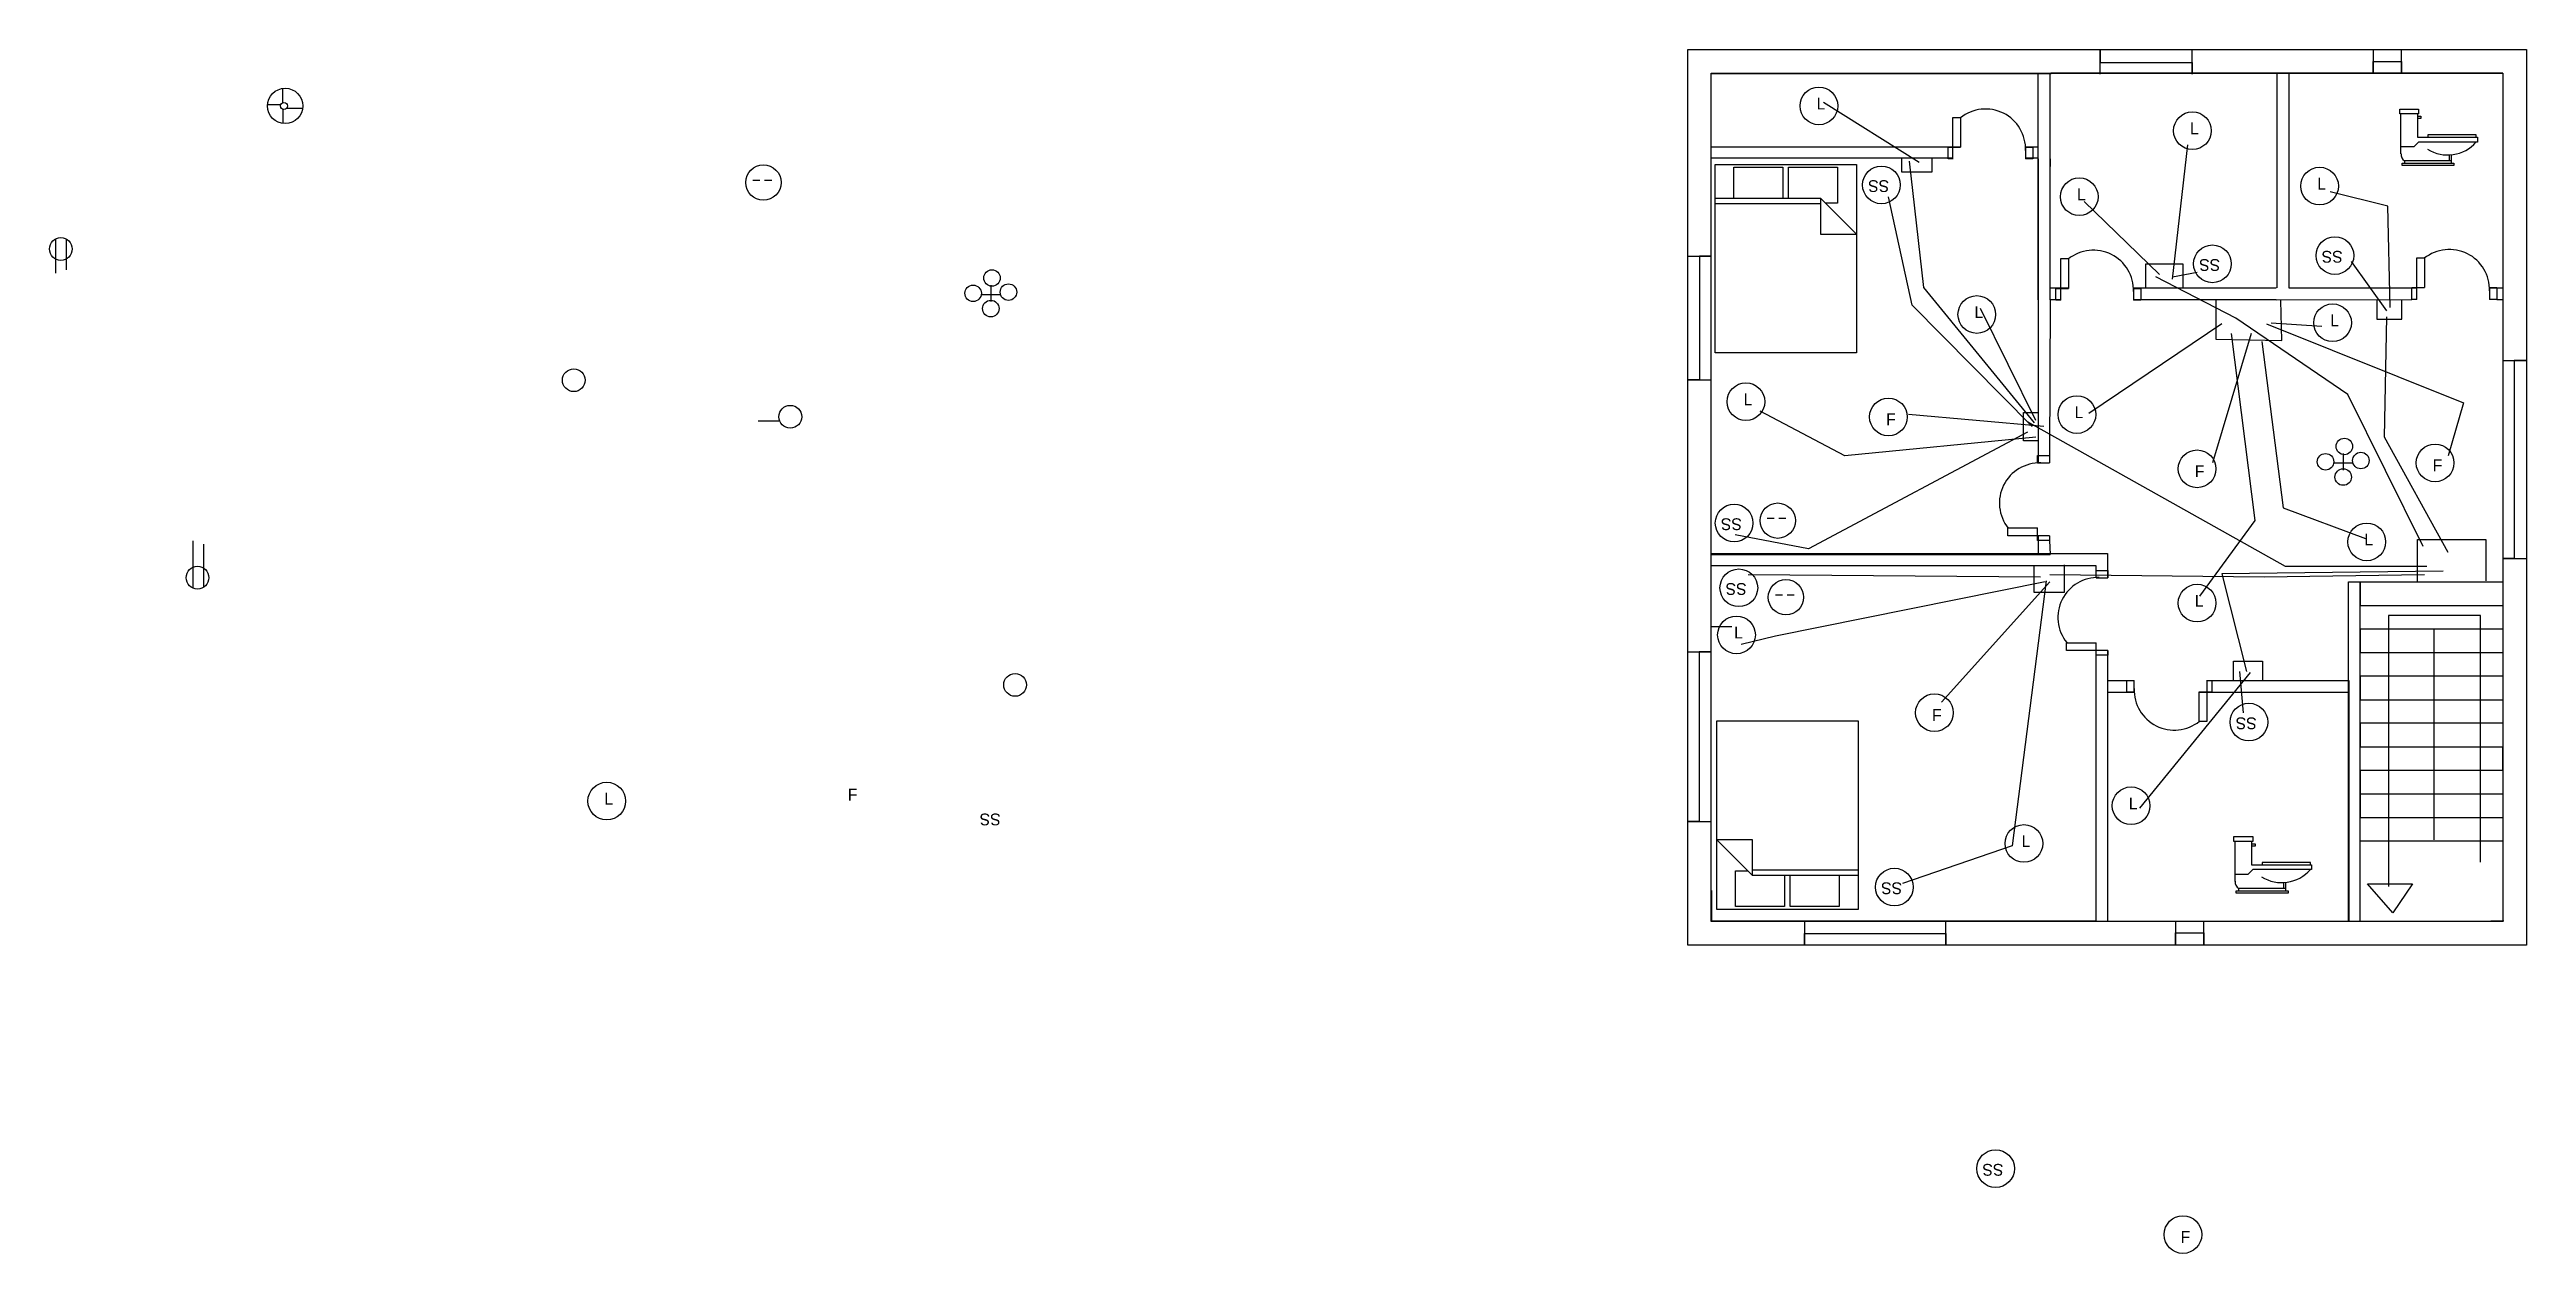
# Model space of a CAD drawing. Header units: inches. Extents: x 115 to 1166, y -65 to 446.
import ezdxf

# ---------------------------------------------------------------- set-up
doc = ezdxf.new("R2010")
doc.units = ezdxf.units.IN
doc.header["$MEASUREMENT"] = 0

# ---------------------------------------------------------------- blocks, each defined once
blk = doc.blocks.new('Toilet - side')
for p, q in [((0.5, 5), (0.5, 22)), ((7.5, 22), (7.5, 12)), ((7.5, 21), (9, 21)), ((9, 20), (7.5, 20)), ((7.5, 12), (33, 12)), ((9, 21), (9, 20)), ((32.5, 13), (12, 13)), ((12, 13), (12, 12)), ((32.5, 12), (32.5, 13)), ((33, 12), (33, 10)), ((6, 8), (0.5, 8)), ((22, 2), (2, 2)), ((2, 2), (2, 1)), ((8, 10), (6, 8)), ((33, 10), (8, 10)), ((21, 4.5), (21, 2)), ((22, 2), (22, 4.5)), ((22, 1), (22, 2))]:
    blk.add_line(p, q)
for points in [[(0, 22), (0, 24), (8, 24), (8, 22)], [(1, 0), (1, 1), (23, 1), (23, 0)]]:
    blk.add_lwpolyline(points, close=True)
for centre, radius, start, end in [((3.8, 4.8), 3.26, 175.6013, 237.5288), ((20.3, 20.7), 16.2, 238.1872, 318.7702)]:
    blk.add_arc(centre, radius, start, end)
blk = doc.blocks.new('Bed - Queen')
at = {"linetype": 'Continuous'}
for p, q in [((0, -80.00003), (0, 0)), ((0, 0), (59.99999, 0)), ((59.99999, 0), (59.99999, -80.00003)), ((7.99999, -1.2), (28.79998, -1.2)), ((7.99999, -14.4), (7.99999, -1.2)), ((28.79998, -1.2), (28.79998, -14.4)), ((31.19999, -1.2), (51.99999, -1.2)), ((31.19999, -14.4), (31.19999, -1.2)), ((51.99999, -1.2), (51.99999, -16.4)), ((0, -14.4), (44.8, -14.4)), ((44.8, -16.8), (0, -16.8)), ((59.99999, -29.6), (44.8, -14.4)), ((44.8, -14.4), (44.8, -29.6)), ((51.99999, -16.4), (46.79936, -16.4)), ((44.8, -29.6), (59.99999, -29.6)), ((59.99999, -80.00003), (0, -80.00003))]:
    blk.add_line(p, q, dxfattribs=at)

msp = doc.modelspace()

# ---------------------------------------------------------------- linework, layer by layer
for p, q in [((985.4, 435.5), (985.4, 445.5)), ((985.4, 445.5), (985.4, 440.5)), ((1024.4, 435.5), (1024.4, 445.5)), ((1101.2, 445.8), (1101.2, 435.8)), ((1113.2, 435.8), (1113.2, 445.8)), ((820.5, 435.8), (964.5, 435.8)), ((959.1, 339.7), (959.1, 435.7)), ((964.1, 339.7), (964.1, 435.7)), ((964.4, 436), (1060.4, 436)), ((985.4, 440.5), (988.4, 440.5)), ((988.4, 440.5), (1024.4, 440.5)), ((1024.4, 440.5), (1024.4, 435.5)), ((1156.3, 435.9), (1060.3, 435.9)), ((1156.3, 435.8), (1060.3, 435.8)), ((1060.3, 435.8), (1060.3, 344.8)), ((1060.4, 436), (1060.4, 344.8)), ((1065.4, 436), (1065.4, 344.8)), ((1101.2, 435.8), (1101.2, 440.8)), ((1101.2, 440.8), (1113.2, 440.8)), ((1113.2, 440.8), (1113.2, 435.8)), ((1156.3, 435.9), (1143.3, 435.9)), ((1156.4, 339.9), (1156.4, 435.9)), ((213, 422.5), (207.5, 422.5)), ((214, 423.5), (214, 429.5)), ((216, 421), (222.5, 421)), ((908.5, 398), (868, 423.5)), ((214, 420.5), (214, 414.5)), ((922.8, 399.4), (922.8, 417.1)), ((922.8, 417.1), (926.1, 417.1)), ((926.1, 417.1), (926.1, 404.5)), ((820.1, 404.6), (926.1, 404.6)), ((922.8, 399.8), (820.5, 399.8)), ((901, 400), (901, 394)), ((914, 394), (914, 399.5)), ((920.8, 404.5), (926.1, 404.5)), ((920.8, 399.5), (920.8, 404.5)), ((953.7, 404.6), (959.1, 404.6)), ((953.7, 404.5), (956.8, 404.5)), ((953.7, 404.5), (953.7, 399.5)), ((959.1, 399.8), (953.7, 399.8)), ((956.8, 404.5), (956.8, 399.5)), ((959.1, 399.6), (959.1, 270.5)), ((964.1, 399.6), (964.1, 396.3)), ((1016, 348.5), (1022.5, 405.5)), ((413.5, 390.5), (416.5, 390.5)), ((418.5, 390.5), (421.5, 390.5)), ((901, 394), (914, 394)), ((910.5, 345), (904.5, 398.5)), ((922.8, 399.5), (920.8, 399.5)), ((956.8, 399.5), (953.7, 399.5)), ((905.5, 337.5), (895.5, 383.5)), ((1010.5, 350.5), (978.5, 381.5)), ((1107.5, 379.5), (1083, 385.5)), ((1108.5, 336.5), (1107.5, 379.5)), ((117.5, 365.5), (117.5, 351)), ((122, 365.5), (122, 352.5)), ((810.3, 358.3), (820.3, 358.3)), ((820.3, 358.3), (815.3, 358.3)), ((815.3, 358.3), (815.3, 353.8)), ((1119.7, 339.9), (1119.7, 357.5)), ((1119.7, 357.5), (1123, 357.5)), ((1123, 357.5), (1123, 344.9)), ((815.3, 353.8), (815.3, 305.8)), ((968.6, 339.6), (968.6, 357.2)), ((968.6, 357.2), (971.9, 357.2)), ((971.9, 357.2), (971.9, 344.6)), ((1004.7, 344.7), (1004.7, 355)), ((1004.7, 355), (1020.4, 355)), ((1043, 332), (1009, 349.5)), ((1016, 349.5), (1026.5, 351.5)), ((1020.4, 355), (1020.4, 345.1)), ((1107, 335), (1092, 356)), ((510.5, 342), (518.5, 342)), ((514.5, 346), (514.5, 339)), ((956.5, 286), (905.5, 337.5)), ((957.5, 287.5), (910.5, 345)), ((964.1, 339.7), (963.8, 273.6)), ((971.9, 344.7), (964.1, 344.7)), ((968.6, 339.7), (964.1, 339.7)), ((966.6, 344.6), (971.9, 344.6)), ((966.6, 339.6), (966.6, 344.6)), ((968.6, 339.6), (966.6, 339.6)), ((1060.1, 344.7), (999.5, 344.7)), ((999.5, 344.6), (1002.6, 344.6)), ((999.5, 344.6), (999.5, 339.6)), ((1060.1, 339.7), (999.5, 339.7)), ((1002.6, 339.6), (999.5, 339.6)), ((1002.6, 344.6), (1002.6, 339.6)), ((1034.5, 339.5), (1034.5, 323)), ((1060.1, 339.7), (1117.7, 339.9)), ((1060.3, 344.8), (1060.4, 344.8)), ((1062.5, 322.5), (1062, 339.5)), ((1065.4, 344.8), (1119.7, 344.8)), ((1102.8, 339.9), (1102.8, 331.5)), ((1113.4, 331.5), (1113.4, 339.8)), ((1117.7, 344.9), (1123, 344.9)), ((1117.7, 339.9), (1117.7, 344.9)), ((1119.7, 339.9), (1117.7, 339.9)), ((1150.6, 344.9), (1153.7, 344.9)), ((1150.6, 344.9), (1150.6, 339.9)), ((1150.6, 344.8), (1156.3, 344.8)), ((1153.7, 339.9), (1150.6, 339.9)), ((1153.7, 344.9), (1153.7, 339.9)), ((1153.7, 339.9), (1156.4, 339.9)), ((958, 288.5), (934.5, 336)), ((1037, 329.5), (980.5, 291.5)), ((1090.5, 299.5), (1043, 332)), ((1056, 329.5), (1139.5, 296)), ((1058, 330), (1079.5, 328.5)), ((1102.8, 331.5), (1113.4, 331.5)), ((1106, 281.5), (1107, 332.5)), ((1049.5, 325.5), (1033, 270.5)), ((1034.5, 323), (1062.5, 322.5)), ((1041, 325.5), (1051, 246)), ((1054, 322), (1063, 251.5)), ((815.3, 305.8), (810.3, 305.8)), ((810.3, 305.8), (820.3, 305.8)), ((1156.1, 314), (1166.1, 314)), ((1166.1, 314), (1161.1, 314)), ((1161.1, 314), (1161.1, 230)), ((1122.5, 235), (1090.5, 299.5)), ((1139.5, 296), (1133, 273.5)), ((424.5, 288.2), (415.8, 288.2)), ((877, 273.5), (841, 292.5)), ((961.5, 286), (904, 291)), ((952.8, 279.9), (952.8, 291.9)), ((952.8, 291.9), (959.2, 291.9)), ((1064, 226.5), (954.5, 288)), ((954.5, 283.5), (861.5, 234)), ((958, 281.5), (877, 273.5)), ((959.2, 279.9), (952.8, 279.9)), ((958.8, 270.5), (958.8, 273.6)), ((958.8, 273.6), (963.8, 273.6)), ((963.8, 273.6), (963.8, 270.5)), ((1088.5, 274.5), (1088.5, 267.5)), ((1133, 232.5), (1106, 281.5)), ((958.8, 270.5), (963.8, 270.5)), ((1084.5, 270.5), (1092.5, 270.5)), ((844, 247), (847, 247)), ((849, 247), (852, 247)), ((946.2, 239.6), (946.2, 242.9)), ((946.2, 242.9), (958.8, 242.9)), ((958.8, 237.6), (958.8, 242.9)), ((1051, 246), (1027.5, 214)), ((1063, 251.5), (1098, 238.5)), ((176, 217.5), (176, 237.5)), ((180.5, 218), (180.5, 236)), ((820.1, 231.6), (964.1, 231.6)), ((820.5, 232), (988.5, 232)), ((861.5, 234), (830.5, 240)), ((963.8, 239.6), (946.2, 239.6)), ((963.8, 237.6), (958.8, 237.6)), ((959.1, 239.6), (959.1, 231.6)), ((963.8, 239.6), (963.8, 237.6)), ((963.8, 237.6), (964.1, 231.6)), ((964.1, 232), (964.1, 231.6)), ((988.5, 232), (988.5, 221.8)), ((1120, 220), (1120, 238)), ((1120, 238), (1149, 238)), ((1149, 238), (1149, 220.5)), ((820.5, 227), (983.5, 227)), ((960, 222), (836, 223)), ((957.2, 227), (957.2, 215.7)), ((1055, 222), (964, 223)), ((970.2, 215.7), (970.2, 227.3)), ((983.5, 227), (983.5, 221.8)), ((983.6, 221.8), (983.6, 224.9)), ((983.6, 224.9), (988.6, 224.9)), ((983.6, 221.8), (988.6, 221.8)), ((988.6, 224.9), (988.6, 221.8)), ((1131, 224.5), (1037, 223.5)), ((1037, 223.5), (1047.5, 182)), ((1123, 223), (1055, 222)), ((1124, 226.5), (1064, 226.5)), ((1161.1, 230), (1156.1, 230)), ((1156.1, 230), (1166.1, 230)), ((962, 220), (847.5, 197)), ((847.5, 214.5), (850.5, 214.5)), ((852.5, 214.5), (855.5, 214.5)), ((964, 220), (918, 169)), ((962.5, 220.5), (948, 108)), ((957.2, 215.7), (970.2, 215.7)), ((1090.7, 76), (1090.7, 220)), ((1090.7, 220), (1156.3, 220)), ((1095.7, 76), (1095.7, 220)), ((1095.7, 220), (1095.7, 215)), ((1095.7, 220), (1095.7, 210)), ((1095.7, 220), (1095.7, 210)), ((1156.3, 215.1), (1156.3, 210.1)), ((829, 200.9), (820.3, 200.9)), ((1095.7, 210), (1095.7, 210)), ((1095.7, 210), (1156.3, 210)), ((1156.3, 200), (1095.7, 200)), ((1095.7, 200), (1095.7, 190)), ((1146.8, 205.7), (1107.7, 205.7)), ((1107.7, 205.7), (1107.7, 90.8)), ((1127, 199.9), (1127, 110.6)), ((1146.8, 101.1), (1146.8, 205.7)), ((1156.3, 210), (1156.3, 200)), ((810.2, 190.3), (820.2, 190.3)), ((820.2, 190.3), (815.2, 190.3)), ((815.2, 190.3), (815.2, 118.3)), ((847.5, 197), (833, 193.5)), ((971, 190.9), (971, 194.2)), ((971, 194.2), (983.6, 194.2)), ((988.6, 190.9), (971, 190.9)), ((983.5, 194.2), (983.5, 76)), ((983.6, 188.9), (983.6, 194.2)), ((988.5, 190.9), (988.5, 76)), ((988.6, 190.9), (988.6, 188.9)), ((1095.7, 190), (1156.3, 190)), ((1156.3, 190), (1156.3, 180)), ((988.6, 188.9), (983.6, 188.9)), ((1049, 181.5), (1002, 124)), ((1041.9, 178.1), (1041.9, 186.3)), ((1041.9, 186.3), (1054.3, 186.3)), ((1044.5, 182), (1046, 164.5)), ((1054.3, 186.3), (1054.3, 178.1)), ((1156.3, 180), (1095.7, 180)), ((1095.7, 180), (1095.7, 170)), ((988.9, 178.2), (999.8, 178.2)), ((988.9, 173.2), (999.8, 173.2)), ((996.7, 173.2), (996.7, 178.2)), ((996.7, 178.2), (999.8, 178.2)), ((999.8, 173.2), (996.7, 173.2)), ((999.8, 173.3), (999.8, 178.2)), ((1027.4, 160.7), (1027.4, 173.3)), ((1027.4, 173.2), (1090.9, 173.2)), ((1032.7, 173.2), (1027.4, 173.2)), ((1030.7, 178.3), (1030.7, 160.7)), ((1030.7, 178.2), (1090.9, 178.2)), ((1030.7, 178.2), (1032.7, 178.2)), ((1032.7, 178.2), (1032.7, 173.2)), ((1090.9, 178.2), (1090.9, 76.2)), ((1095.7, 170), (1156.3, 170)), ((1156.3, 170), (1156.3, 160)), ((1030.7, 160.7), (1027.4, 160.7)), ((1156.3, 160), (1095.7, 160)), ((1095.7, 160), (1095.7, 150)), ((1095.7, 150), (1156.3, 150)), ((1156.3, 140), (1156.3, 150)), ((1156.3, 150), (1156.3, 140)), ((1156.3, 140), (1095.7, 140)), ((1095.7, 140), (1095.7, 130)), ((1095.7, 130), (1156.3, 130)), ((1095.7, 130), (1095.7, 120)), ((815.2, 118.3), (810.2, 118.3)), ((810.2, 118.3), (820.2, 118.3)), ((1095.7, 120), (1156.3, 120)), ((1156.3, 120), (1156.3, 110)), ((948, 108), (901.5, 92)), ((1156.3, 110), (1095.7, 110)), ((820.5, 76), (820.5, 89)), ((1098.8, 91.8), (1113.7, 91.8)), ((1109.6, 79.5), (1098.8, 91.8)), ((1098.8, 91.8), (1117.9, 91.8)), ((1117.9, 91.8), (1109.6, 79.5)), ((1117.9, 91.8), (1109.6, 79.5)), ((983.5, 76), (820.5, 76)), ((859.9, 75.8), (859.9, 65.8)), ((919.9, 65.8), (919.9, 75.8)), ((1017.3, 76.1), (1017.3, 66.1)), ((1029.3, 66.1), (1029.3, 76.1)), ((1156.7, 76), (1151.2, 76)), ((859.9, 65.8), (859.9, 70.8)), ((859.9, 70.8), (919.9, 70.8)), ((919.9, 70.8), (919.9, 65.8)), ((1017.3, 66.1), (1017.3, 71.1)), ((1017.3, 71.1), (1029.3, 71.1)), ((1029.3, 71.1), (1029.3, 66.1))]:
    msp.add_line(p, q)
msp.add_lwpolyline([(1166.3, 65.9), (810.3, 65.9), (810.3, 445.9), (1166.3, 445.9)], close=True)
msp.add_lwpolyline([(1156.3, 140), (1156.3, 75.9), (820.3, 75.9), (820.3, 435.9), (1156.3, 435.9), (1156.3, 150)])
for centre, radius in [((215, 422), 7.5), ((214.5, 422), 1.5), ((866, 422), 8), ((1024.5, 411.5), 8), ((418, 389.5), 7.5), ((892.5, 388.5), 8), ((976.5, 383.5), 8), ((1078.5, 388), 8), ((119.8, 361.3), 4.83), ((1033, 355), 8), ((1085, 358.5), 8), ((515, 349), 3.5), ((507, 342.5), 3.5), ((514.5, 336), 3.5), ((522, 343), 3.5), ((933, 333.5), 8), ((1084, 330), 8), ((337.5, 305.6), 4.83), ((429.4, 290.1), 4.83), ((835, 296.5), 8), ((895.5, 290), 8), ((975.5, 291), 8), ((1026.5, 268), 8), ((1081, 271), 3.5), ((1089, 277.5), 3.5), ((1096, 271.5), 3.5), ((1127.5, 270.5), 8), ((1088.5, 264.5), 3.5), ((830, 245), 8), ((848.5, 246), 7.5), ((1098.5, 237), 8), ((177.8, 221.8), 4.83), ((832, 217.5), 8), ((852, 213.5), 7.5), ((1026.5, 211), 8), ((831, 197.5), 8), ((524.8, 176.3), 4.83), ((915, 164.5), 8), ((1048.5, 160.5), 8), ((351.5, 127), 8), ((998.5, 125), 8), ((953, 109), 8), ((898, 90.5), 8), ((941, -29), 8), ((1020.5, -57), 8)]:
    msp.add_circle(centre, radius)
for centre, start, end in [((936.7, 403.7), 357.9656, 128.847), ((982.5, 343.8), 357.9656, 128.847), ((1133.6, 344.1), 357.9656, 128.847), ((959.6, 253.5), 87.9656, 218.847), ((984.4, 204.9), 87.9656, 218.847), ((1016.8, 174.1), 177.9656, 308.847)]:
    msp.add_arc(centre, 17, start, end)

# ---------------------------------------------------------------- block references
for name, p in [('Toilet - side', (1112.5, 396.7)), ('Bed - Queen', (821.9, 397.2)), ('Toilet - side', (1042.1, 87.9))]:
    msp.add_blockref(name, p)
at = {"rotation": 180}
msp.add_blockref('Bed - Queen', (882.6, 81), dxfattribs=at)

# ---------------------------------------------------------------- texts
for s, p in [('L', (865, 420.5)), ('L', (1023.5, 410)), ('L', (1077.5, 386.5)), ('L', (975.5, 382)), ('L', (932, 332)), ('L', (1083, 328.5)), ('L', (834, 295)), ('L', (974.5, 289.5)), ('F', (894.5, 286.5)), ('F', (1025.5, 264.5)), ('F', (1126.5, 267)), ('L', (1097.5, 235.5)), ('L', (1025.5, 209.5)), ('L', (830, 196)), ('F', (914, 161)), ('L', (350.5, 125.5)), ('F', (453.8, 127.2)), ('L', (997.5, 123.5)), ('L', (952, 107.5)), ('F', (1019.5, -60.5))]:
    msp.add_text(s, height=5).set_placement(p)
for p in [(895.8, 390.5), (1088.3, 360.5), (1036.3, 357), (833.3, 247), (835.3, 219.5), (1051.8, 162.5), (518.7, 121.7), (901.3, 92.5), (944.3, -27)]:
    msp.add_text('SS', height=5, rotation=180).set_placement(p)

doc.saveas('drawing.dxf')
